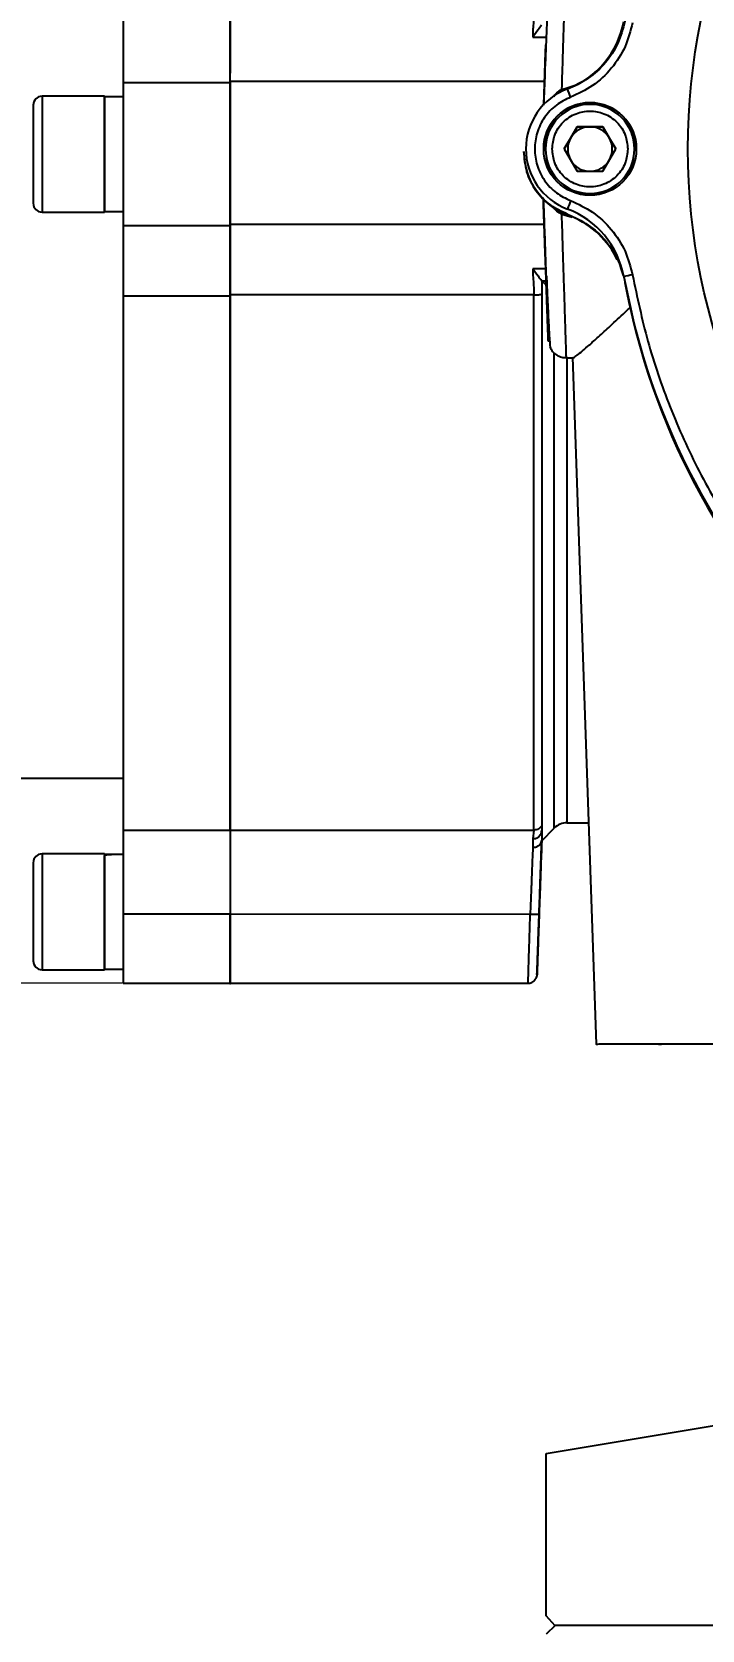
# Model space of a CAD drawing. Header units: millimetres. Extents: x 2371 to 4515, y 843 to 2359.
# Drawn here: x 3733.8 to 3809.1, y 1899.3 to 2078.6 of the extents above; entities that cross this region are included whole.
import ezdxf

# ---------------------------------------------------------------- set-up
doc = ezdxf.new("R2010")
doc.units = ezdxf.units.MM
doc.layers.add('AM_5', color=3, linetype='Continuous', lineweight=25)
doc.styles.add('SLDTEXTSTYLE1', font='txt.shx', dxfattribs={"width": 0.7, "bigfont": 'gbcbig.shx'})
doc.dimstyles.new('SLDDIMSTYLE12$0', dxfattribs={"dimtxt": 12, "dimasz": 10, "dimexe": 0, "dimexo": 0.0625, "dimgap": 0.875, "dimtad": 1, "dimdec": 1, "dimlfac": 1.8, "dimrnd": 1e-09, "dimzin": 12, "dimdsep": 46, "dimtxsty": 'SLDTEXTSTYLE1', "dimcen": 0.09, "dimdle": 8.16, "dimclrd": 3, "dimclre": 3, "dimadec": 0, "dimazin": 3, "dimtfac": 1, "dimtdec": 1, "dimtofl": 0, "dimtmove": 0, "dimatfit": 3, "dimfxl": 0, "dimfrac": 2, "dimtolj": 1, "dimlwd": 5, "dimlwe": 5, "dimarcsym": 0})

# ---------------------------------------------------------------- blocks, each defined once
blk = doc.blocks.new('*D51')
at = {"layer": 'AM_5', "color": 3, "lineweight": 5, "transparency": 16777216}
blk.add_line((3744, 2157.91), (3577.38, 2157.91), dxfattribs=at)
at = {"layer": 'AM_5', "color": 3, "linetype": 'Continuous', "lineweight": 5, "transparency": 16777216}
for p, q in [((3577.38, 2147.91), (3577.38, 1981.91)), ((3744, 1971.91), (3577.38, 1971.91))]:
    blk.add_line(p, q, dxfattribs=at)
at = {"layer": 'AM_5', "color": 3, "transparency": 16777216}
for points in [[(3575.71, 2147.91), (3579.05, 2147.91), (3577.38, 2157.91)], [(3575.71, 1981.91), (3579.05, 1981.91), (3577.38, 1971.91)]]:
    blk.add_solid(points, dxfattribs=at)
at = {"layer": 'Defpoints', "color": 0, "transparency": 16777216}
for p in [(3744.07, 2157.91), (3577.38, 1971.91), (3744.07, 1971.91)]:
    blk.add_point(p, dxfattribs=at)
at = {"layer": 'AM_5', "color": 0, "transparency": 16777216, "insert": (3570.51, 2064.91), "char_height": 12, "attachment_point": 5, "rotation": 90, "style": 'SLDTEXTSTYLE1'}
blk.add_mtext('\\A1;186', dxfattribs=at)

msp = doc.modelspace()

# ---------------------------------------------------------------- linework, layer by layer
at = {"color": 7, "linetype": 'Continuous', "lineweight": 25}
for p, q in [((3744.065, 2080.84), (3744.065, 2072.902)), ((3756.065, 2080.84), (3756.065, 2073.998)), ((3790.071, 2078.045), (3791.57, 2078.045)), ((3791.459, 2076.359), (3791.253, 2070.438)), ((3791.487, 2077.145), (3791.46, 2076.359)), ((3791.487, 2077.162), (3791.487, 2077.145)), ((3756.065, 2072.902), (3744.065, 2072.902)), ((3744.065, 2072.902), (3744.065, 2056.912)), ((3791.344, 2073.064), (3756.065, 2073.064)), ((3756.065, 2056.912), (3756.065, 2072.902)), ((3741.965, 2071.407), (3734.965, 2071.407)), ((3734.965, 2071.407), (3734.965, 2058.407)), ((3741.965, 2071.407), (3741.965, 2058.407)), ((3744.065, 2071.347), (3741.965, 2071.347)), ((3741.965, 2058.467), (3741.965, 2071.347)), ((3793.292, 2072.172), (3793.82, 2072.327)), ((3793.82, 2072.327), (3794.696, 2072.606)), ((3795.044, 2067.993), (3793.601, 2065.493)), ((3794.323, 2066.737), (3795.044, 2067.987)), ((3797.931, 2067.993), (3795.044, 2067.993)), ((3795.044, 2067.987), (3795.044, 2067.993)), ((3795.044, 2067.987), (3796.488, 2067.987)), ((3796.488, 2067.987), (3797.931, 2067.987)), ((3799.374, 2065.493), (3797.931, 2067.993)), ((3797.931, 2067.987), (3797.931, 2067.993)), ((3797.931, 2067.987), (3798.653, 2066.737)), ((3789.288, 2065.495), (3789.288, 2065.462)), ((3791.488, 2065.492), (3791.488, 2065.48)), ((3793.601, 2065.493), (3795.044, 2062.993)), ((3793.603, 2065.49), (3794.323, 2066.737)), ((3797.931, 2062.993), (3799.374, 2065.493)), ((3798.653, 2066.737), (3799.373, 2065.49)), ((3801.488, 2065.48), (3801.488, 2065.492)), ((3789.065, 2065.197), (3789.065, 2065.125)), ((3795.044, 2062.993), (3797.931, 2062.993)), ((3734.965, 2058.407), (3741.965, 2058.407)), ((3741.965, 2058.467), (3744.065, 2058.467)), ((3793.956, 2058.721), (3793.956, 2058.755)), ((3744.065, 2056.912), (3756.065, 2056.912)), ((3744.065, 2056.912), (3744.065, 2048.974)), ((3756.065, 2057.074), (3791.343, 2057.074)), ((3756.065, 2056.912), (3756.065, 2048.974)), ((3791.343, 2057.074), (3791.348, 2056.937)), ((3793.845, 2057.99), (3793.288, 2058.149)), ((3793.884, 2058.12), (3793.845, 2057.99)), ((3794.482, 2057.797), (3793.845, 2057.99)), ((3794, 2058.077), (3794, 2058.15)), ((3799.541, 2053.071), (3799.397, 2053.398)), ((3791.518, 2052.057), (3790.071, 2052.057)), ((3800.278, 2051.183), (3800.278, 2051.149)), ((3791.065, 2050.675), (3791.049, 2050.703)), ((3791.049, 2050.703), (3791.566, 2050.703)), ((3791.065, 2050.675), (3791.065, 2049.217)), ((3791.58, 2050.281), (3791.065, 2050.675)), ((3791.568, 2050.703), (3791.629, 2050.703)), ((3756.065, 2048.974), (3744.065, 2048.974)), ((3790.199, 2049.116), (3756.065, 2049.112)), ((3793.798, 2042.073), (3794.575, 2042.073)), ((3794.506, 2042.119), (3797.196, 1965.069)), ((3603.065, 1994.908), (3744.065, 1994.907)), ((3744.065, 1989.062), (3756.065, 1989.062)), ((3744.065, 1989.062), (3744.065, 1979.626)), ((3756.065, 1989.077), (3790.199, 1989.076)), ((3756.065, 1989.062), (3756.065, 1979.626)), ((3790.199, 1989.076), (3790.065, 1988.106)), ((3790.988, 1988.65), (3791.065, 1988.987)), ((3790.996, 1988.665), (3791.066, 1989.063)), ((3791.065, 1989.565), (3791.065, 1988.987)), ((3791.065, 1987.887), (3792.479, 1989.301)), ((3791.065, 1988.987), (3791.065, 1987.918)), ((3793.893, 1989.887), (3796.33, 1989.887)), ((3790.065, 1988.106), (3790.065, 1987.143)), ((3791.065, 1987.918), (3791.065, 1987.887)), ((3791.065, 1987.887), (3791.065, 1987.859)), ((3741.965, 1986.407), (3734.965, 1986.407)), ((3734.965, 1986.407), (3734.965, 1973.407)), ((3741.965, 1986.407), (3741.965, 1973.407)), ((3741.965, 1973.467), (3741.965, 1986.232)), ((3756.065, 1979.626), (3744.065, 1979.626)), ((3744.065, 1979.626), (3744.065, 1971.907)), ((3756.065, 1971.907), (3756.065, 1979.626)), ((3789.776, 1979.623), (3756.065, 1979.624)), ((3734.965, 1973.407), (3741.965, 1973.407)), ((3741.965, 1973.467), (3744.065, 1973.467)), ((3744.065, 1971.907), (3756.065, 1971.907)), ((3756.065, 1971.887), (3789.542, 1971.887)), ((3792.565, 1899.851), (3791.565, 1898.851)), ((3965.565, 1899.851), (3792.565, 1899.851))]:
    msp.add_line(p, q, dxfattribs=at)
at = {"linetype": 'ByBlock'}
for p, q in [((3791.582, 1919.119), (3814.616, 1922.988)), ((3791.582, 1900.925), (3791.582, 1919.119)), ((3792.582, 1899.8), (3791.582, 1900.925))]:
    msp.add_line(p, q, dxfattribs=at)
at = {"color": 7, "linetype": 'Continuous', "lineweight": 25, "flags": 128}
for points in [[(3800.278, 2051.142), (3801.436, 2045.817), (3802.238, 2042.883)], [(3744.065, 2048.974), (3744.065, 2043.854), (3744.065, 2038.832), (3744.065, 2033.931), (3744.065, 2029.172), (3744.065, 2024.58), (3744.065, 2020.174), (3744.065, 2015.974), (3744.065, 2012.002), (3744.065, 2008.274), (3744.065, 2004.808), (3744.065, 2001.62), (3744.065, 1998.725), (3744.065, 1996.137), (3744.065, 1993.867), (3744.065, 1991.925), (3744.065, 1990.321), (3744.065, 1989.062)], [(3756.065, 1989.062), (3756.065, 1990.321), (3756.065, 1991.925), (3756.065, 1993.866), (3756.065, 1996.137), (3756.065, 1998.725), (3756.065, 2001.62), (3756.065, 2004.808), (3756.065, 2008.274), (3756.065, 2012.002), (3756.065, 2015.974), (3756.065, 2020.173), (3756.065, 2024.58), (3756.065, 2029.172), (3756.065, 2033.931), (3756.065, 2038.832), (3756.065, 2043.854), (3756.065, 2048.974)], [(3790.199, 1989.076), (3790.199, 1990.346), (3790.199, 1991.961), (3790.199, 1993.913), (3790.199, 1996.193), (3790.199, 1998.792), (3790.199, 2001.696), (3790.199, 2004.893), (3790.199, 2008.367), (3790.199, 2012.103), (3790.199, 2016.083), (3790.199, 2020.289), (3790.199, 2024.701), (3790.199, 2029.299), (3790.199, 2034.062), (3790.199, 2038.968), (3790.199, 2043.993), (3790.199, 2049.116)], [(3791.065, 2049.217), (3791.065, 2044.128), (3791.065, 2039.135), (3791.065, 2034.261), (3791.065, 2029.529), (3791.065, 2024.96), (3791.065, 2020.576), (3791.065, 2016.398), (3791.065, 2012.443), (3791.065, 2008.731), (3791.065, 2005.28), (3791.065, 2002.104), (3791.065, 1999.218), (3791.065, 1996.636), (3791.065, 1994.371), (3791.065, 1992.431), (3791.065, 1990.827), (3791.065, 1989.565)], [(3792.479, 1989.301), (3792.479, 1989.301), (3792.479, 1989.48), (3792.479, 1990.009), (3792.479, 1990.888), (3792.479, 1992.11), (3792.479, 1993.671), (3792.479, 1995.564), (3792.479, 1997.779), (3792.479, 2000.307), (3792.479, 2003.134), (3792.479, 2006.25), (3792.479, 2009.638), (3792.479, 2013.283), (3792.479, 2017.168), (3792.479, 2021.276), (3792.479, 2025.586), (3792.479, 2030.079), (3792.479, 2034.735), (3792.479, 2039.53), (3792.479, 2042.555)], [(3793.893, 2042.035), (3793.893, 2037.807), (3793.893, 2033.09), (3793.893, 2028.522), (3793.893, 2024.124), (3793.893, 2019.917), (3793.893, 2015.92), (3793.893, 2012.152), (3793.893, 2008.631), (3793.893, 2005.372), (3793.893, 2002.392), (3793.893, 1999.704), (3793.893, 1997.321), (3793.893, 1995.254), (3793.893, 1993.513), (3793.893, 1992.105), (3793.893, 1991.038), (3793.893, 1990.316), (3793.893, 1989.943), (3793.893, 1989.887)]]:
    msp.add_lwpolyline(points, dxfattribs=at)
at = {"color": 7, "linetype": 'Continuous', "lineweight": 25}
for centre, radius in [((3878.988, 2065.497), 71.5), ((3796.488, 2065.497), 5.2)]:
    msp.add_circle(centre, radius, dxfattribs=at)
for centre, radius, start, end in [((3790.44, 2081.597), 10, 290.58663, 349.69385), ((3734.965, 2070.407), 1, 89.99969, 179.99969), ((3796.488, 2065.495), 7.2, 110.58661, 179.99981), ((3485.18, 1955.457), 330.121, 20.5433, 20.71651), ((3796.488, 2065.48), 5.2, 0.00011, 179.99974), ((3796.488, 2065.492), 5, 359.99978, 179.99975), ((3796.488, 2065.487), 2.5, 89.99966, 149.9996), ((3796.488, 2065.487), 2.5, 29.99978, 89.99971), ((3796.488, 2065.495), 7.2, 179.99987, 249.41339), ((3796.488, 2065.492), 5, 179.99995, 359.99959), ((3796.488, 2065.48), 5, 179.99995, 359.99959), ((3796.488, 2065.487), 2.5, 149.99962, 207.09742), ((3796.488, 2065.487), 2.5, 332.90197, 29.99975), ((3796.565, 2065.125), 7.5, 179.99988, 250.00153), ((3796.488, 2065.487), 2.5, 212.9021, 265.89476), ((3796.488, 2065.487), 2.5, 274.10462, 327.09726), ((3734.965, 2059.407), 1, 179.99969, 269.99969), ((4107.856, 1941.654), 335.031, 159.37056, 159.54192), ((3790.44, 2049.394), 10, 10.30615, 69.41337), ((3790.58, 2048.68), 10, 28.14855, 70.0015), ((3822.311, 1934.212), 119.028, 100.18577, 100.66732), ((3878.988, 2065.495), 80, 190.30617, 259.69396), ((3879.065, 2065.123), 80, 190.52799, 258.6349), ((3793.893, 1987.887), 2, 89.99969, 134.99969), ((3734.965, 1985.407), 1, 89.99969, 179.99969), ((3734.965, 1974.407), 1, 179.99969, 269.99969)]:
    msp.add_arc(centre, radius, start, end, dxfattribs=at)
for centre, start_param, end_param in [((3741.965, 1979.907), 1.4765235, 1.5707963), ((3744.065, 1979.907), 1.5707963, 1.760193)]:
    msp.add_ellipse(centre, major_axis=(11.154, 0), ratio=0.5773503, start_param=start_param, end_param=end_param, dxfattribs=at)
for points, knots in [([(3792.096, 2087.247), (3792.082, 2087.283), (3792.041, 2087.395), (3791.959, 2086.467), (3791.846, 2084.57), (3791.717, 2081.736), (3791.573, 2078.164), (3791.427, 2074.328), (3791.328, 2071.601), (3791.285, 2070.401)], [0, 0, 0, 0, 0.0767643, 0.2381811, 0.3986006, 0.5581807, 0.7170876, 0.8754904, 1, 1, 1, 1]), ([(3793.81, 2088.365), (3793.808, 2088.314), (3793.805, 2088.212), (3793.78, 2087.442), (3793.747, 2086.431), (3793.711, 2085.302), (3793.663, 2083.796), (3793.598, 2081.788), (3793.513, 2079.128), (3793.411, 2075.913), (3793.332, 2073.447), (3793.292, 2072.172)], [0, 0, 0, 0, 0.1217334, 0.2456529, 0.3295313, 0.4143849, 0.5002146, 0.6112196, 0.7315209, 0.8611156, 1, 1, 1, 1]), ([(3790.199, 2080.982), (3790.187, 2080.58), (3790.166, 2079.873), (3790.09, 2079.036), (3790.062, 2078.46), (3790.069, 2078.175), (3790.071, 2078.045)], [0, 0, 0, 0, 0.3927265, 0.6900266, 0.8591704, 1, 1, 1, 1]), ([(3791.049, 2079.394), (3790.926, 2079.222), (3790.646, 2078.835), (3790.277, 2078.328), (3790.071, 2078.045)], [0, 0, 0, 0, 0.4434973, 1, 1, 1, 1]), ([(3801.262, 2079.631), (3801.029, 2078.728), (3800.554, 2076.891), (3798.969, 2074.478), (3796.877, 2072.488), (3795.154, 2071.692), (3794.308, 2071.302)], [0, 0, 0, 0, 0.2457963, 0.5, 0.7542037, 1, 1, 1, 1]), ([(3794.308, 2071.302), (3793.754, 2071.037), (3792.62, 2070.496), (3791.311, 2069.078), (3790.473, 2067.362), (3790.197, 2065.497), (3790.473, 2063.633), (3791.311, 2061.917), (3792.62, 2060.499), (3793.754, 2059.958), (3794.308, 2059.693)], [0, 0, 0, 0, 0.122089, 0.25, 0.377911, 0.5, 0.622089, 0.75, 0.877911, 1, 1, 1, 1]), ([(3792.418, 2071.377), (3792.531, 2071.526), (3792.772, 2071.845), (3793.111, 2072.058), (3793.292, 2072.172)], [0, 0, 0, 0, 0.4647089, 1, 1, 1, 1]), ([(3733.965, 2070.407), (3733.965, 2070.333), (3733.965, 2070.22), (3733.965, 2069.535), (3733.965, 2068.825), (3733.965, 2067.944), (3733.965, 2066.663), (3733.965, 2064.907), (3733.965, 2063.151), (3733.965, 2061.87), (3733.965, 2060.989), (3733.965, 2060.279), (3733.965, 2059.593), (3733.965, 2059.48), (3733.965, 2059.407)], [0, 0, 0, 0, 0.1197284, 0.1841803, 0.25, 0.3158197, 0.3802716, 0.5, 0.6197284, 0.6841803, 0.75, 0.8158197, 0.8802716, 1, 1, 1, 1]), ([(3792.238, 2065.493), (3792.294, 2066.028), (3792.382, 2066.85), (3792.912, 2067.84), (3793.46, 2068.52), (3794.141, 2069.072), (3795.131, 2069.585), (3796.488, 2069.846), (3797.845, 2069.585), (3798.834, 2069.072), (3799.515, 2068.52), (3800.064, 2067.84), (3800.594, 2066.85), (3800.681, 2066.028), (3800.738, 2065.493)], [0, 0, 0, 0, 0.1197284, 0.1841803, 0.25, 0.3158197, 0.3802716, 0.5, 0.6197284, 0.6841803, 0.75, 0.8158197, 0.8802716, 1, 1, 1, 1]), ([(3800.738, 2065.493), (3800.681, 2064.959), (3800.594, 2064.136), (3800.064, 2063.146), (3799.515, 2062.467), (3798.834, 2061.915), (3797.845, 2061.401), (3796.488, 2061.141), (3795.131, 2061.401), (3794.141, 2061.915), (3793.46, 2062.467), (3792.912, 2063.147), (3792.382, 2064.136), (3792.294, 2064.959), (3792.238, 2065.493)], [0, 0, 0, 0, 0.1197284, 0.1841803, 0.25, 0.3158197, 0.3802716, 0.5, 0.6197284, 0.6841803, 0.75, 0.8158197, 0.8802716, 1, 1, 1, 1]), ([(3794, 2058.15), (3793.305, 2058.475), (3791.915, 2059.124), (3790.336, 2060.836), (3789.268, 2062.905), (3789.133, 2064.433), (3789.065, 2065.197)], [0, 0, 0, 0, 0.2500006, 0.5000011, 0.7500017, 1, 1, 1, 1]), ([(3791.246, 2059.927), (3791.269, 2059.284), (3791.332, 2057.466), (3791.429, 2054.68), (3791.534, 2051.675), (3791.625, 2049.074), (3791.699, 2046.938), (3791.755, 2045.34), (3791.79, 2044.317), (3791.804, 2043.909), (3791.796, 2044.119), (3791.767, 2044.949), (3791.717, 2046.367), (3791.648, 2048.337), (3791.562, 2050.801), (3791.462, 2053.67), (3791.386, 2055.848), (3791.348, 2056.937)], [0, 0, 0, 0, 0.0375957, 0.1063366, 0.1750804, 0.243824, 0.3125667, 0.3813092, 0.4500521, 0.518795, 0.587537, 0.6562791, 0.7250226, 0.7937664, 0.8625103, 0.9312548, 1, 1, 1, 1]), ([(3791.343, 2057.074), (3791.337, 2057.23), (3791.326, 2057.551), (3791.286, 2058.721), (3791.252, 2059.684), (3791.249, 2059.771)], [0, 0, 0, 0, 0.46205961, 0.95109126, 1, 1, 1, 1]), ([(3791.25, 2059.771), (3791.252, 2059.725), (3791.254, 2059.653), (3791.269, 2059.231), (3791.287, 2058.714), (3791.312, 2058.021), (3791.34, 2057.194), (3791.367, 2056.414), (3791.394, 2055.635), (3791.422, 2054.809), (3791.447, 2054.118), (3791.465, 2053.604), (3791.48, 2053.185), (3791.482, 2053.116), (3791.484, 2053.071)], [0, 0, 0, 0, 0.1213599, 0.1847896, 0.2498693, 0.3550213, 0.4225846, 0.5, 0.5774194, 0.644984, 0.7501306, 0.8152129, 0.8786435, 1, 1, 1, 1]), ([(3791.484, 2053.071), (3791.482, 2053.118), (3791.48, 2053.19), (3791.465, 2053.612), (3791.447, 2054.129), (3791.422, 2054.822), (3791.394, 2055.649), (3791.367, 2056.429), (3791.34, 2057.208), (3791.312, 2058.034), (3791.287, 2058.725), (3791.269, 2059.239), (3791.254, 2059.658), (3791.252, 2059.726), (3791.25, 2059.771)], [0, 0, 0, 0, 0.1213599, 0.1847896, 0.2498693, 0.3550213, 0.4225846, 0.5, 0.5774194, 0.644984, 0.7501306, 0.8152129, 0.8786435, 1, 1, 1, 1]), ([(3793.288, 2058.149), (3793.116, 2058.264), (3792.761, 2058.498), (3792.426, 2058.846), (3792.324, 2059.079), (3792.31, 2059.112)], [0, 0, 0, 0, 0.4490394, 0.924132, 1, 1, 1, 1]), ([(3794.308, 2059.693), (3795.154, 2059.303), (3796.877, 2058.507), (3798.969, 2056.517), (3800.554, 2054.104), (3801.029, 2052.267), (3801.262, 2051.364)], [0, 0, 0, 0, 0.2457963, 0.5, 0.7542037, 1, 1, 1, 1]), ([(3793.288, 2058.149), (3793.327, 2056.927), (3793.402, 2054.561), (3793.491, 2051.771), (3793.558, 2049.67), (3793.607, 2048.122), (3793.661, 2046.437), (3793.714, 2044.762), (3793.76, 2043.308), (3793.788, 2042.425), (3793.801, 2042.037), (3793.798, 2042.109), (3793.798, 2042.124)], [0, 0, 0, 0, 0.1340749, 0.2594439, 0.3382255, 0.41313, 0.4841574, 0.6085038, 0.7306346, 0.850552, 0.9682583, 1, 1, 1, 1]), ([(3794, 2058.15), (3794.792, 2057.793), (3796.375, 2057.08), (3798.28, 2055.277), (3799.628, 2053.315), (3800.02, 2051.883), (3800.183, 2051.286)], [0, 0, 0, 0, 0.2693299, 0.5386597, 0.8079896, 1, 1, 1, 1]), ([(3790.071, 2052.057), (3790.069, 2051.877), (3790.062, 2051.415), (3790.149, 2050.449), (3790.18, 2049.626), (3790.199, 2049.116)], [0, 0, 0, 0, 0.1942422, 0.5006255, 1, 1, 1, 1]), ([(3790.071, 2052.057), (3790.275, 2051.776), (3790.644, 2051.267), (3790.924, 2050.877), (3791.049, 2050.703)], [0, 0, 0, 0, 0.5512851, 1, 1, 1, 1]), ([(3791.607, 2051.263), (3791.641, 2050.412), (3791.723, 2048.348), (3791.836, 2045.881), (3791.947, 2043.979), (3792.028, 2043.054), (3792.07, 2043.158), (3792.084, 2043.192)], [0, 0, 0, 0, 0.1663905, 0.4035453, 0.6419371, 0.881799, 1, 1, 1, 1]), ([(3801.262, 2051.364), (3801.789, 2048.868), (3802.851, 2043.831), (3805.39, 2036.454), (3808.659, 2029.212), (3812.722, 2022.233), (3817.533, 2015.63), (3823.026, 2009.536), (3829.119, 2004.043), (3835.722, 1999.232), (3842.701, 1995.169), (3849.944, 1991.9), (3857.321, 1989.361), (3862.358, 1988.299), (3864.854, 1987.772)], [0, 0, 0, 0, 0.0799588, 0.1613715, 0.2441424, 0.3288926, 0.4142166, 0.5, 0.5857784, 0.6711024, 0.7558576, 0.8386237, 0.9200388, 1, 1, 1, 1]), ([(3794.575, 2042.099), (3794.585, 2042.092), (3794.625, 2042.068), (3794.916, 2042.259), (3795.451, 2042.673), (3796.243, 2043.349), (3797.282, 2044.274), (3798.613, 2045.492), (3799.902, 2046.687), (3800.807, 2047.536), (3801.112, 2047.822)], [0, 0, 0, 0, 0.0472969, 0.1728497, 0.3043941, 0.4397908, 0.5874926, 0.7427969, 0.9134319, 1, 1, 1, 1]), ([(3791.921, 2044.422), (3791.885, 2044.178), (3791.838, 2043.86), (3791.826, 2043.935), (3791.823, 2043.953)], [0, 0, 0, 0, 0.7636811, 1, 1, 1, 1]), ([(3791.961, 2043.29), (3792.058, 2043.109), (3792.254, 2042.743), (3792.737, 2042.347), (3793.29, 2042.102), (3793.678, 2042.083), (3793.865, 2042.074)], [0, 0, 0, 0, 0.25502026, 0.51415468, 0.76570961, 1, 1, 1, 1]), ([(3790.065, 1987.143), (3790.047, 1986.681), (3790.01, 1985.715), (3789.942, 1983.95), (3789.863, 1981.896), (3789.808, 1980.449), (3789.776, 1979.623)], [0, 0, 0, 0, 0.2388489, 0.4999327, 0.7148242, 1, 1, 1, 1]), ([(3790.065, 1987.143), (3790.162, 1987.149), (3790.339, 1987.158), (3790.575, 1987.241), (3790.805, 1987.376), (3790.971, 1987.563), (3791.052, 1987.761), (3791.061, 1987.871), (3791.065, 1987.918)], [0, 0, 0, 0, 0.1874448, 0.3409821, 0.4929365, 0.7407612, 0.8890397, 1, 1, 1, 1]), ([(3790.775, 1979.621), (3790.804, 1980.441), (3790.86, 1982.045), (3790.938, 1984.293), (3791.009, 1986.312), (3791.046, 1987.381), (3791.065, 1987.918)], [0, 0, 0, 0, 0.2568471, 0.5031719, 0.7503964, 1, 1, 1, 1]), ([(3791.064, 1987.859), (3791.047, 1987.346), (3791.011, 1986.32), (3790.942, 1984.362), (3790.863, 1982.105), (3790.805, 1980.451), (3790.775, 1979.592)], [0, 0, 0, 0, 0.2403635, 0.4802116, 0.7299606, 1, 1, 1, 1]), ([(3733.965, 1985.407), (3733.965, 1985.333), (3733.965, 1985.22), (3733.965, 1984.535), (3733.965, 1983.825), (3733.965, 1982.944), (3733.965, 1981.663), (3733.965, 1980.599), (3733.965, 1979.907)], [0, 0, 0, 0, 0.2394568, 0.3683607, 0.5, 0.6316393, 0.7605432, 1, 1, 1, 1]), ([(3733.965, 1979.907), (3733.965, 1979.215), (3733.965, 1978.151), (3733.965, 1976.87), (3733.965, 1975.989), (3733.965, 1975.279), (3733.965, 1974.593), (3733.965, 1974.48), (3733.965, 1974.407)], [0, 0, 0, 0, 0.2394568, 0.3683607, 0.5, 0.6316393, 0.7605432, 1, 1, 1, 1]), ([(3756.065, 1979.624), (3756.065, 1978.606), (3756.065, 1976.572), (3756.065, 1973.978), (3756.065, 1972.381), (3756.065, 1971.695), (3756.065, 1971.889), (3756.065, 1971.89)], [0, 0, 0, 0, 0.2496567, 0.4993133, 0.74897, 0.9986267, 1, 1, 1, 1]), ([(3789.542, 1971.933), (3789.541, 1971.922), (3789.54, 1971.879), (3789.552, 1972.274), (3789.584, 1973.321), (3789.638, 1975.1), (3789.705, 1977.265), (3789.75, 1978.766), (3789.776, 1979.623)], [0, 0, 0, 0, 0.05075817, 0.19660551, 0.40507866, 0.63140783, 0.78928114, 1, 1, 1, 1]), ([(3790.775, 1979.621), (3790.762, 1979.618), (3790.741, 1979.612), (3790.616, 1979.609), (3790.487, 1979.608), (3790.327, 1979.609), (3790.095, 1979.613), (3789.902, 1979.62), (3789.776, 1979.623)], [0, 0, 0, 0, 0.2394737, 0.3683715, 0.5, 0.6316285, 0.7605263, 1, 1, 1, 1]), ([(3790.775, 1979.592), (3790.744, 1978.7), (3790.682, 1976.916), (3790.604, 1974.678), (3790.552, 1973.192), (3790.533, 1972.678), (3790.552, 1973.209), (3790.604, 1974.708), (3790.682, 1976.95), (3790.744, 1978.731), (3790.775, 1979.621)], [0, 0, 0, 0, 0.1251132, 0.2502038, 0.3753018, 0.5003916, 0.6254154, 0.750326, 0.8751554, 1, 1, 1, 1]), ([(3790.611, 1974.896), (3790.611, 1974.903), (3790.629, 1975.405), (3790.687, 1977.071), (3790.747, 1978.771), (3790.775, 1979.592)], [0, 0, 0, 0, 0.0074222, 0.5212583, 1, 1, 1, 1]), ([(3789.498, 1971.888), (3789.573, 1971.89), (3789.719, 1971.895), (3789.944, 1971.977), (3790.122, 1972.092), (3790.245, 1972.206), (3790.322, 1972.292), (3790.386, 1972.38), (3790.436, 1972.463), (3790.565, 1972.731), (3790.517, 1972.848), (3790.566, 1973.382), (3790.595, 1974.351), (3790.611, 1974.896)], [0, 0, 0, 0, 0.0475591, 0.0923752, 0.1307592, 0.147079, 0.161791, 0.1758924, 0.1909925, 0.2088499, 0.3792668, 0.6505862, 1, 1, 1, 1]), ([(3797.196, 1965.069), (3797.196, 1965.069), (3797.086, 1965.072), (3797.469, 1965.077), (3798.393, 1965.085), (3800.023, 1965.092), (3802.204, 1965.099), (3804.895, 1965.104), (3808.004, 1965.109), (3811.436, 1965.112), (3815.08, 1965.114), (3818.823, 1965.114), (3822.546, 1965.113), (3826.132, 1965.111), (3829.466, 1965.107), (3832.449, 1965.102), (3834.97, 1965.097), (3837.007, 1965.09), (3837.856, 1965.085), (3838.281, 1965.082)], [0, 0, 0, 0, 0.0000262, 0.0625245, 0.1250229, 0.1875213, 0.2500196, 0.312518, 0.3750164, 0.4375147, 0.5000131, 0.5625114, 0.6250098, 0.6875082, 0.7500065, 0.8125049, 0.8750033, 0.9375016, 1, 1, 1, 1])]:
    msp.add_open_spline(points, degree=3, knots=knots, dxfattribs=at)
for points in [[(3756.065, 2073.064), (3756.065, 2073.208), (3756.065, 2073.495), (3756.065, 2075.27), (3756.065, 2077.803), (3756.065, 2079.93), (3756.065, 2080.993)], [(3800.412, 2079.815), (3800.19, 2078.976), (3799.746, 2077.298), (3798.286, 2075.115), (3796.374, 2073.316), (3794.791, 2072.602), (3794, 2072.245)], [(3756.065, 2073.064), (3756.065, 2072.916), (3756.065, 2072.619), (3756.065, 2070.762), (3756.065, 2068.159), (3756.065, 2065.086), (3756.065, 2062.01), (3756.065, 2059.4), (3756.065, 2057.533), (3756.065, 2057.227), (3756.065, 2057.074)], [(3756.065, 2049.112), (3756.065, 2050.176), (3756.065, 2052.303), (3756.065, 2054.844), (3756.065, 2056.63), (3756.065, 2056.926), (3756.065, 2057.074)], [(3756.065, 2049.112), (3756.065, 2046.689), (3756.065, 2041.841), (3756.065, 2034.823), (3756.065, 2028.074), (3756.065, 2021.669), (3756.065, 2015.665), (3756.065, 2010.117), (3756.065, 2005.078), (3756.065, 2000.595), (3756.065, 1996.705), (3756.065, 1993.462), (3756.065, 1990.831), (3756.065, 1989.661), (3756.065, 1989.077)], [(3790.199, 2049.116), (3790.286, 2049.117), (3790.461, 2049.12), (3790.704, 2049.141), (3790.917, 2049.173), (3791.016, 2049.203), (3791.065, 2049.217)], [(3756.065, 1989.077), (3756.065, 1988.742), (3756.065, 1988.072), (3756.065, 1985.821), (3756.065, 1982.936), (3756.065, 1980.728), (3756.065, 1979.624)], [(3790.065, 1988.106), (3790.195, 1988.119), (3790.456, 1988.146), (3790.797, 1988.347), (3790.925, 1988.549), (3790.988, 1988.65)], [(3791.065, 1989.565), (3791.015, 1989.495), (3790.916, 1989.353), (3790.704, 1989.199), (3790.461, 1989.096), (3790.286, 1989.083), (3790.199, 1989.076)], [(3804.196, 1965.069), (3804.248, 1965.071), (3804.352, 1965.075), (3805.185, 1965.081), (3806.479, 1965.086), (3808.233, 1965.091), (3810.368, 1965.094), (3812.804, 1965.097), (3815.447, 1965.099), (3818.196, 1965.099), (3820.945, 1965.099), (3823.588, 1965.097), (3826.024, 1965.094), (3828.159, 1965.09), (3829.913, 1965.086), (3831.207, 1965.081), (3832.04, 1965.075), (3832.144, 1965.071), (3832.196, 1965.069)], [(3832.196, 1965.069), (3832.144, 1965.067), (3832.04, 1965.063), (3831.207, 1965.058), (3829.913, 1965.052), (3828.159, 1965.048), (3826.024, 1965.044), (3823.588, 1965.041), (3820.945, 1965.04), (3818.196, 1965.039), (3815.447, 1965.04), (3812.804, 1965.041), (3810.368, 1965.044), (3808.233, 1965.048), (3806.479, 1965.053), (3805.185, 1965.058), (3804.352, 1965.063), (3804.248, 1965.067), (3804.196, 1965.069)]]:
    msp.add_open_spline(points, degree=3, dxfattribs=at)

# ---------------------------------------------------------------- dimensions: what is measured, and where the dimension line sits
at = {"layer": 'AM_5'}
dim = msp.add_linear_dim(base=(3577.382, 1971.907), p1=(3744.066, 2157.907), p2=(3744.066, 1971.907), angle=90, dimstyle='SLDDIMSTYLE12$0', override={"dimlfac": 1, "dimpost": ''}, dxfattribs=at)
dim.commit()
dim.dimension.update_dxf_attribs({"geometry": '*D51', "text_midpoint": (3570.507, 2064.907)})

doc.saveas('drawing.dxf')
